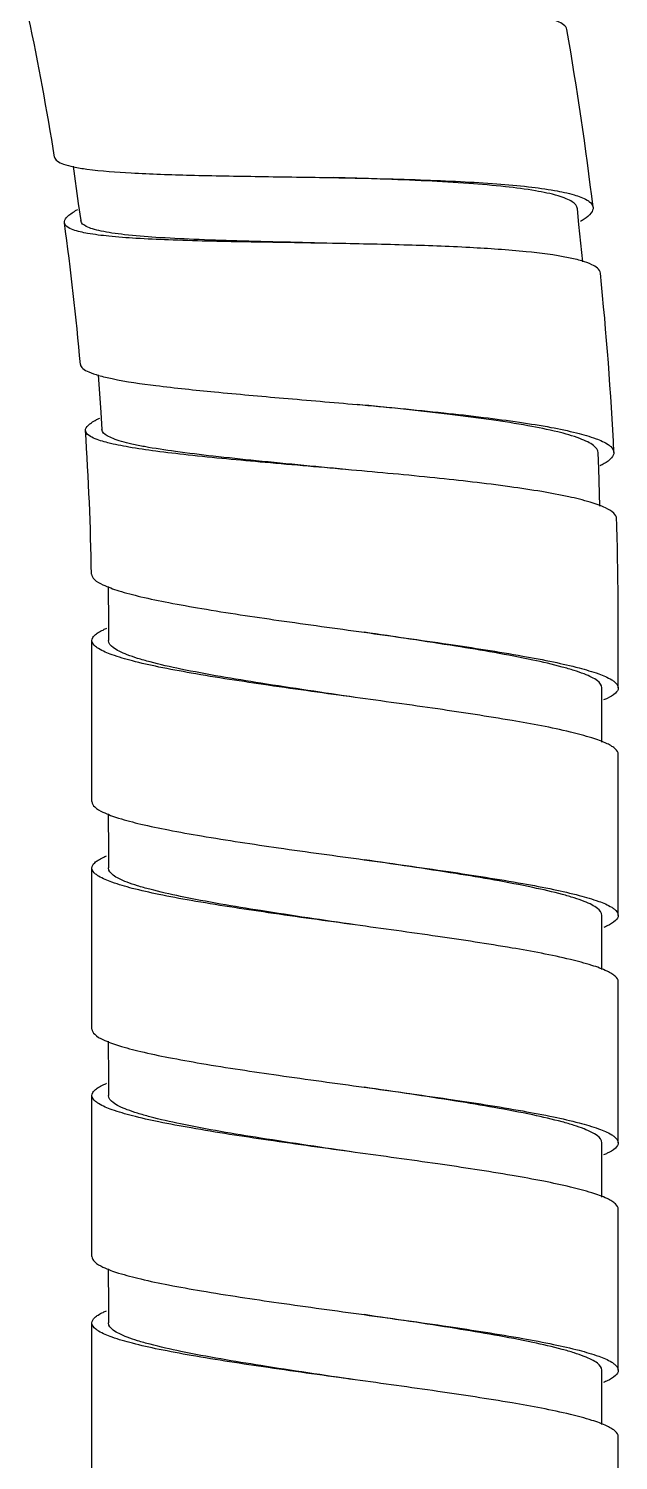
# Model space of a CAD drawing. Header units: millimetres. Extents: x 3766 to 4318, y 26587 to 26937.
# Drawn here: x 3993.87 to 4011.8, y 26806.16 to 26849.7 of the extents above; entities that cross this region are included whole.
import ezdxf

# ---------------------------------------------------------------- set-up
doc = ezdxf.new("R2010")
doc.units = ezdxf.units.MM

msp = doc.modelspace()

# ---------------------------------------------------------------- linework, layer by layer
for points in [[(3994.658, 26845.792), (3994.429, 26847.218), (3994.166, 26848.64), (3993.869, 26850.054)], [(4011.031, 26844.27), (4010.813, 26846.077), (4010.548, 26847.879), (4010.237, 26849.672)], [(3995.22, 26845.52), (3995.22, 26845.52), (3995.379, 26844.38), (3995.379, 26844.38)], [(3995.352, 26844.197), (3995.322, 26844.18), (3995.291, 26844.162), (3995.261, 26844.143)], [(3995.379, 26844.38), (3995.379, 26844.38), (3995.451, 26843.865), (3995.451, 26843.865)], [(4010.603, 26843.746), (4010.603, 26843.746), (4010.558, 26844.22), (4010.558, 26844.22)], [(3995.442, 26839.489), (3995.315, 26840.928), (3995.152, 26842.365), (3994.955, 26843.797)], [(4010.717, 26842.606), (4010.717, 26842.606), (4010.603, 26843.746), (4010.603, 26843.746)], [(4010.76, 26843.907), (4010.724, 26843.882), (4010.686, 26843.858), (4010.647, 26843.837)], [(4011.667, 26836.816), (4011.576, 26838.634), (4011.439, 26840.449), (4011.255, 26842.261)], [(3996.021, 26837.85), (3995.989, 26837.834), (3995.957, 26837.819), (3995.926, 26837.802)], [(3995.779, 26833.114), (3995.754, 26834.569), (3995.694, 26836.025), (3995.597, 26837.479)], [(4011.37, 26836.473), (4011.331, 26836.45), (4011.292, 26836.43), (4011.252, 26836.41)], [(3995.793, 26826.194), (3995.793, 26827.828), (3995.793, 26829.461), (3995.793, 26831.095)], [(3996.239, 26831.457), (3996.203, 26831.444), (3996.169, 26831.428), (3996.134, 26831.412)], [(4011.463, 26829.334), (4011.426, 26829.315), (4011.39, 26829.299), (4011.352, 26829.285)], [(4011.798, 26822.736), (4011.798, 26822.736), (4011.798, 26827.634), (4011.798, 26827.634)], [(3996.131, 26824.498), (3996.167, 26824.514), (3996.203, 26824.53), (3996.241, 26824.546)], [(3995.793, 26819.277), (3995.793, 26819.277), (3995.793, 26824.175), (3995.793, 26824.175)], [(4011.463, 26822.416), (4011.427, 26822.399), (4011.39, 26822.382), (4011.354, 26822.368)], [(4011.798, 26815.819), (4011.798, 26815.819), (4011.798, 26820.717), (4011.798, 26820.717)], [(3996.131, 26817.579), (3996.166, 26817.597), (3996.203, 26817.613), (3996.239, 26817.628)], [(3995.793, 26812.36), (3995.793, 26812.36), (3995.793, 26817.258), (3995.793, 26817.258)], [(4011.463, 26815.499), (4011.427, 26815.482), (4011.39, 26815.466), (4011.352, 26815.449)], [(4011.798, 26808.9), (4011.798, 26808.9), (4011.798, 26813.8), (4011.798, 26813.8)], [(3996.131, 26810.662), (3996.167, 26810.68), (3996.203, 26810.696), (3996.241, 26810.711)], [(3995.793, 26805.442), (3995.793, 26805.442), (3995.793, 26810.341), (3995.793, 26810.341)], [(4011.463, 26808.582), (4011.427, 26808.565), (4011.39, 26808.547), (4011.352, 26808.533)], [(4011.798, 26801.983), (4011.798, 26801.983), (4011.798, 26806.882), (4011.798, 26806.882)]]:
    msp.add_open_spline(points, degree=3)
for points, knots in [([(4010.237, 26849.672), (4010.215, 26849.793), (4010.08, 26849.866), (4009.956, 26849.915), (4009.956, 26849.915), (4009.849, 26849.959), (4009.75, 26849.985), (4009.645, 26850.007), (4009.645, 26850.007), (4009.51, 26850.037), (4009.368, 26850.06), (4009.228, 26850.078)], [0, 0, 0, 0, 0.333333, 0.333333, 0.333333, 0.333333, 0.666667, 0.666667, 0.666667, 0.666667, 1, 1, 1, 1]), ([(3994.658, 26845.792), (3994.666, 26845.746), (3994.7, 26845.709), (3994.736, 26845.679), (3994.736, 26845.679), (3994.793, 26845.632), (3994.86, 26845.604), (3994.927, 26845.582), (3994.927, 26845.582), (3995.026, 26845.547), (3995.128, 26845.521), (3995.231, 26845.499), (3995.231, 26845.499), (3995.367, 26845.469), (3995.505, 26845.448), (3995.643, 26845.43)], [0, 0, 0, 0, 0.25, 0.25, 0.25, 0.25, 0.5, 0.5, 0.5, 0.5, 0.75, 0.75, 0.75, 0.75, 1, 1, 1, 1]), ([(3995.643, 26845.43), (3996.088, 26845.37), (3996.538, 26845.338), (3996.987, 26845.314), (3996.987, 26845.314), (3997.584, 26845.282), (3998.182, 26845.262), (3998.78, 26845.247), (3998.78, 26845.247), (3999.481, 26845.228), (4000.184, 26845.218), (4000.885, 26845.206), (4000.885, 26845.206), (4001.637, 26845.195), (4002.388, 26845.184), (4003.14, 26845.171)], [0, 0, 0, 0, 0.25, 0.25, 0.25, 0.25, 0.5, 0.5, 0.5, 0.5, 0.75, 0.75, 0.75, 0.75, 1, 1, 1, 1]), ([(4010.558, 26844.22), (4010.55, 26844.308), (4010.475, 26844.38), (4010.398, 26844.432), (4010.398, 26844.432), (4010.341, 26844.473), (4010.281, 26844.502), (4010.218, 26844.527), (4010.218, 26844.527), (4010.138, 26844.561), (4010.055, 26844.589), (4009.969, 26844.616), (4009.969, 26844.616), (4009.744, 26844.684), (4009.514, 26844.729), (4009.284, 26844.768), (4009.284, 26844.768), (4008.98, 26844.82), (4008.674, 26844.861), (4008.367, 26844.894), (4008.367, 26844.894), (4007.997, 26844.935), (4007.625, 26844.966), (4007.252, 26844.993), (4007.252, 26844.993), (4006.828, 26845.024), (4006.402, 26845.048), (4005.977, 26845.069), (4005.977, 26845.069), (4005.032, 26845.116), (4004.086, 26845.145), (4003.14, 26845.171)], [0, 0, 0, 0, 0.125, 0.125, 0.125, 0.125, 0.25, 0.25, 0.25, 0.25, 0.375, 0.375, 0.375, 0.375, 0.5, 0.5, 0.5, 0.5, 0.625, 0.625, 0.625, 0.625, 0.75, 0.75, 0.75, 0.75, 0.875, 0.875, 0.875, 0.875, 1, 1, 1, 1]), ([(4003.14, 26845.171), (4004.021, 26845.155), (4004.902, 26845.135), (4005.783, 26845.104), (4005.783, 26845.104), (4006.189, 26845.089), (4006.596, 26845.073), (4007.001, 26845.052), (4007.001, 26845.052), (4007.371, 26845.033), (4007.739, 26845.01), (4008.107, 26844.982), (4008.107, 26844.982), (4008.428, 26844.957), (4008.749, 26844.929), (4009.069, 26844.893), (4009.069, 26844.893), (4009.333, 26844.862), (4009.598, 26844.827), (4009.859, 26844.78), (4009.859, 26844.78), (4010.061, 26844.745), (4010.262, 26844.703), (4010.46, 26844.645), (4010.46, 26844.645), (4010.595, 26844.606), (4010.73, 26844.559), (4010.851, 26844.486)], [0, 0, 0, 0, 0.142857, 0.142857, 0.142857, 0.142857, 0.285714, 0.285714, 0.285714, 0.285714, 0.428571, 0.428571, 0.428571, 0.428571, 0.571429, 0.571429, 0.571429, 0.571429, 0.714286, 0.714286, 0.714286, 0.714286, 0.857143, 0.857143, 0.857143, 0.857143, 1, 1, 1, 1]), ([(3994.955, 26843.797), (3994.947, 26843.854), (3994.983, 26843.912), (3995.022, 26843.959), (3995.022, 26843.959), (3995.053, 26843.994), (3995.086, 26844.022), (3995.121, 26844.048), (3995.121, 26844.048), (3995.165, 26844.082), (3995.213, 26844.114), (3995.261, 26844.143)], [0, 0, 0, 0, 0.333333, 0.333333, 0.333333, 0.333333, 0.666667, 0.666667, 0.666667, 0.666667, 1, 1, 1, 1]), ([(4011.031, 26844.27), (4011.039, 26844.209), (4011.01, 26844.147), (4010.974, 26844.097), (4010.974, 26844.097), (4010.916, 26844.016), (4010.839, 26843.96), (4010.76, 26843.907)], [0, 0, 0, 0, 0.5, 0.5, 0.5, 0.5, 1, 1, 1, 1]), ([(4010.851, 26844.486), (4010.876, 26844.471), (4010.901, 26844.455), (4010.924, 26844.435), (4010.924, 26844.435), (4010.976, 26844.392), (4011.023, 26844.335), (4011.031, 26844.27)], [0, 0, 0, 0, 0.5, 0.5, 0.5, 0.5, 1, 1, 1, 1]), ([(3995.219, 26843.585), (3995.152, 26843.611), (3995.086, 26843.636), (3995.03, 26843.684), (3995.03, 26843.684), (3994.994, 26843.714), (3994.962, 26843.753), (3994.955, 26843.797)], [0, 0, 0, 0, 0.5, 0.5, 0.5, 0.5, 1, 1, 1, 1]), ([(4003.104, 26843.171), (4002.137, 26843.196), (4001.17, 26843.219), (4000.204, 26843.247), (4000.204, 26843.247), (3999.765, 26843.26), (3999.327, 26843.275), (3998.89, 26843.292), (3998.89, 26843.292), (3998.504, 26843.309), (3998.121, 26843.329), (3997.737, 26843.354), (3997.737, 26843.354), (3997.419, 26843.374), (3997.102, 26843.4), (3996.787, 26843.436), (3996.787, 26843.436), (3996.657, 26843.45), (3996.527, 26843.466), (3996.399, 26843.486), (3996.399, 26843.486), (3996.289, 26843.503), (3996.181, 26843.521), (3996.072, 26843.545), (3996.072, 26843.545), (3995.984, 26843.564), (3995.896, 26843.585), (3995.811, 26843.611), (3995.811, 26843.611), (3995.747, 26843.631), (3995.686, 26843.654), (3995.62, 26843.687), (3995.62, 26843.687), (3995.544, 26843.727), (3995.462, 26843.783), (3995.451, 26843.865)], [0, 0, 0, 0, 0.111111, 0.111111, 0.111111, 0.111111, 0.222222, 0.222222, 0.222222, 0.222222, 0.333333, 0.333333, 0.333333, 0.333333, 0.444444, 0.444444, 0.444444, 0.444444, 0.555556, 0.555556, 0.555556, 0.555556, 0.666667, 0.666667, 0.666667, 0.666667, 0.777778, 0.777778, 0.777778, 0.777778, 0.888889, 0.888889, 0.888889, 0.888889, 1, 1, 1, 1]), ([(4003.104, 26843.171), (4002.227, 26843.187), (4001.349, 26843.199), (4000.471, 26843.215), (4000.471, 26843.215), (3999.687, 26843.228), (3998.903, 26843.246), (3998.121, 26843.275), (3998.121, 26843.275), (3997.791, 26843.287), (3997.461, 26843.303), (3997.132, 26843.323), (3997.132, 26843.323), (3996.856, 26843.339), (3996.581, 26843.361), (3996.305, 26843.389), (3996.305, 26843.389), (3996.09, 26843.41), (3995.876, 26843.437), (3995.661, 26843.474), (3995.661, 26843.474), (3995.512, 26843.501), (3995.362, 26843.533), (3995.219, 26843.585)], [0, 0, 0, 0, 0.166667, 0.166667, 0.166667, 0.166667, 0.333333, 0.333333, 0.333333, 0.333333, 0.5, 0.5, 0.5, 0.5, 0.666667, 0.666667, 0.666667, 0.666667, 0.833333, 0.833333, 0.833333, 0.833333, 1, 1, 1, 1]), ([(4010.285, 26842.735), (4009.861, 26842.822), (4009.43, 26842.874), (4008.999, 26842.917), (4008.999, 26842.917), (4008.43, 26842.973), (4007.859, 26843.012), (4007.289, 26843.042), (4007.289, 26843.042), (4006.618, 26843.078), (4005.947, 26843.103), (4005.276, 26843.121), (4005.276, 26843.121), (4004.552, 26843.143), (4003.828, 26843.157), (4003.104, 26843.171)], [0, 0, 0, 0, 0.25, 0.25, 0.25, 0.25, 0.5, 0.5, 0.5, 0.5, 0.75, 0.75, 0.75, 0.75, 1, 1, 1, 1]), ([(4011.255, 26842.261), (4011.243, 26842.383), (4011.114, 26842.464), (4010.995, 26842.522), (4010.995, 26842.522), (4010.891, 26842.573), (4010.794, 26842.606), (4010.694, 26842.636), (4010.694, 26842.636), (4010.562, 26842.674), (4010.423, 26842.708), (4010.285, 26842.735)], [0, 0, 0, 0, 0.333333, 0.333333, 0.333333, 0.333333, 0.666667, 0.666667, 0.666667, 0.666667, 1, 1, 1, 1]), ([(3995.442, 26839.489), (3995.446, 26839.443), (3995.477, 26839.403), (3995.512, 26839.371), (3995.512, 26839.371), (3995.566, 26839.319), (3995.631, 26839.288), (3995.698, 26839.26), (3995.698, 26839.26), (3995.794, 26839.219), (3995.896, 26839.185), (3995.997, 26839.156), (3995.997, 26839.156), (3996.132, 26839.117), (3996.269, 26839.086), (3996.407, 26839.057)], [0, 0, 0, 0, 0.25, 0.25, 0.25, 0.25, 0.5, 0.5, 0.5, 0.5, 0.75, 0.75, 0.75, 0.75, 1, 1, 1, 1]), ([(3995.984, 26839.178), (3995.984, 26839.178), (3996.063, 26838.032), (3996.063, 26838.032), (3996.063, 26838.032), (3996.063, 26838.032), (3996.098, 26837.513), (3996.098, 26837.513)], [0, 0, 0, 0, 0.5, 0.5, 0.5, 0.5, 1, 1, 1, 1]), ([(3996.407, 26839.057), (3996.847, 26838.966), (3997.292, 26838.903), (3997.739, 26838.848), (3997.739, 26838.848), (3998.333, 26838.773), (3998.927, 26838.712), (3999.523, 26838.654), (3999.523, 26838.654), (4000.22, 26838.587), (4000.918, 26838.526), (4001.616, 26838.465), (4001.616, 26838.465), (4002.363, 26838.401), (4003.111, 26838.338), (4003.859, 26838.271)], [0, 0, 0, 0, 0.25, 0.25, 0.25, 0.25, 0.5, 0.5, 0.5, 0.5, 0.75, 0.75, 0.75, 0.75, 1, 1, 1, 1]), ([(4011.189, 26836.801), (4011.188, 26836.889), (4011.118, 26836.966), (4011.046, 26837.023), (4011.046, 26837.023), (4010.99, 26837.069), (4010.931, 26837.101), (4010.871, 26837.131), (4010.871, 26837.131), (4010.793, 26837.17), (4010.711, 26837.205), (4010.629, 26837.236), (4010.629, 26837.236), (4010.409, 26837.32), (4010.184, 26837.382), (4009.957, 26837.438), (4009.957, 26837.438), (4009.657, 26837.51), (4009.355, 26837.572), (4009.051, 26837.626), (4009.051, 26837.626), (4008.683, 26837.693), (4008.314, 26837.751), (4007.943, 26837.804), (4007.943, 26837.804), (4007.523, 26837.865), (4007.102, 26837.919), (4006.679, 26837.97), (4006.679, 26837.97), (4005.74, 26838.083), (4004.799, 26838.179), (4003.859, 26838.271)], [0, 0, 0, 0, 0.125, 0.125, 0.125, 0.125, 0.25, 0.25, 0.25, 0.25, 0.375, 0.375, 0.375, 0.375, 0.5, 0.5, 0.5, 0.5, 0.625, 0.625, 0.625, 0.625, 0.75, 0.75, 0.75, 0.75, 0.875, 0.875, 0.875, 0.875, 1, 1, 1, 1]), ([(4003.859, 26838.271), (4004.735, 26838.194), (4005.613, 26838.112), (4006.489, 26838.018), (4006.489, 26838.018), (4006.893, 26837.976), (4007.297, 26837.93), (4007.7, 26837.881), (4007.7, 26837.881), (4008.066, 26837.835), (4008.432, 26837.787), (4008.797, 26837.732), (4008.797, 26837.732), (4009.115, 26837.685), (4009.434, 26837.635), (4009.75, 26837.576), (4009.75, 26837.576), (4010.012, 26837.527), (4010.273, 26837.473), (4010.531, 26837.408), (4010.531, 26837.408), (4010.73, 26837.359), (4010.927, 26837.303), (4011.121, 26837.232), (4011.121, 26837.232), (4011.253, 26837.182), (4011.386, 26837.126), (4011.501, 26837.046)], [0, 0, 0, 0, 0.142857, 0.142857, 0.142857, 0.142857, 0.285714, 0.285714, 0.285714, 0.285714, 0.428571, 0.428571, 0.428571, 0.428571, 0.571429, 0.571429, 0.571429, 0.571429, 0.714286, 0.714286, 0.714286, 0.714286, 0.857143, 0.857143, 0.857143, 0.857143, 1, 1, 1, 1]), ([(3995.597, 26837.479), (3995.593, 26837.537), (3995.632, 26837.592), (3995.675, 26837.635), (3995.675, 26837.635), (3995.707, 26837.667), (3995.743, 26837.692), (3995.779, 26837.716), (3995.779, 26837.716), (3995.826, 26837.748), (3995.876, 26837.776), (3995.926, 26837.802)], [0, 0, 0, 0, 0.333333, 0.333333, 0.333333, 0.333333, 0.666667, 0.666667, 0.666667, 0.666667, 1, 1, 1, 1]), ([(3995.843, 26837.251), (3995.779, 26837.28), (3995.716, 26837.311), (3995.663, 26837.362), (3995.663, 26837.362), (3995.629, 26837.394), (3995.6, 26837.434), (3995.597, 26837.479)], [0, 0, 0, 0, 0.5, 0.5, 0.5, 0.5, 1, 1, 1, 1]), ([(4003.681, 26836.279), (4002.806, 26836.357), (4001.931, 26836.432), (4001.056, 26836.509), (4001.056, 26836.509), (4000.276, 26836.578), (3999.495, 26836.65), (3998.715, 26836.735), (3998.715, 26836.735), (3998.387, 26836.772), (3998.059, 26836.809), (3997.733, 26836.852), (3997.733, 26836.852), (3997.458, 26836.889), (3997.184, 26836.928), (3996.912, 26836.976), (3996.912, 26836.976), (3996.7, 26837.014), (3996.487, 26837.055), (3996.277, 26837.107), (3996.277, 26837.107), (3996.13, 26837.145), (3995.983, 26837.188), (3995.843, 26837.251)], [0, 0, 0, 0, 0.166667, 0.166667, 0.166667, 0.166667, 0.333333, 0.333333, 0.333333, 0.333333, 0.5, 0.5, 0.5, 0.5, 0.666667, 0.666667, 0.666667, 0.666667, 0.833333, 0.833333, 0.833333, 0.833333, 1, 1, 1, 1]), ([(4003.681, 26836.279), (4002.718, 26836.373), (4001.754, 26836.463), (4000.79, 26836.56), (4000.79, 26836.56), (4000.353, 26836.604), (3999.917, 26836.65), (3999.482, 26836.699), (3999.482, 26836.699), (3999.1, 26836.742), (3998.717, 26836.788), (3998.336, 26836.841), (3998.336, 26836.841), (3998.02, 26836.884), (3997.706, 26836.931), (3997.393, 26836.99), (3997.393, 26836.99), (3997.264, 26837.014), (3997.136, 26837.039), (3997.009, 26837.069), (3997.009, 26837.069), (3996.902, 26837.093), (3996.795, 26837.118), (3996.689, 26837.149), (3996.689, 26837.149), (3996.603, 26837.174), (3996.518, 26837.202), (3996.436, 26837.234), (3996.436, 26837.234), (3996.375, 26837.259), (3996.314, 26837.285), (3996.253, 26837.323), (3996.253, 26837.323), (3996.179, 26837.368), (3996.103, 26837.431), (3996.098, 26837.513)], [0, 0, 0, 0, 0.111111, 0.111111, 0.111111, 0.111111, 0.222222, 0.222222, 0.222222, 0.222222, 0.333333, 0.333333, 0.333333, 0.333333, 0.444444, 0.444444, 0.444444, 0.444444, 0.555556, 0.555556, 0.555556, 0.555556, 0.666667, 0.666667, 0.666667, 0.666667, 0.777778, 0.777778, 0.777778, 0.777778, 0.888889, 0.888889, 0.888889, 0.888889, 1, 1, 1, 1]), ([(4011.235, 26835.178), (4011.235, 26835.178), (4011.202, 26836.325), (4011.202, 26836.325), (4011.202, 26836.325), (4011.202, 26836.325), (4011.189, 26836.801), (4011.189, 26836.801)], [0, 0, 0, 0, 0.5, 0.5, 0.5, 0.5, 1, 1, 1, 1]), ([(4011.667, 26836.816), (4011.669, 26836.756), (4011.637, 26836.695), (4011.596, 26836.647), (4011.596, 26836.647), (4011.533, 26836.571), (4011.453, 26836.521), (4011.37, 26836.473)], [0, 0, 0, 0, 0.5, 0.5, 0.5, 0.5, 1, 1, 1, 1]), ([(4011.501, 26837.046), (4011.525, 26837.028), (4011.549, 26837.01), (4011.57, 26836.99), (4011.57, 26836.99), (4011.62, 26836.943), (4011.664, 26836.883), (4011.667, 26836.816)], [0, 0, 0, 0, 0.5, 0.5, 0.5, 0.5, 1, 1, 1, 1]), ([(4011.411, 26835.126), (4011.261, 26835.197), (4011.105, 26835.252), (4010.946, 26835.3), (4010.946, 26835.3), (4010.73, 26835.364), (4010.512, 26835.418), (4010.293, 26835.464), (4010.293, 26835.464), (4010.021, 26835.525), (4009.747, 26835.575), (4009.473, 26835.621), (4009.473, 26835.621), (4009.15, 26835.676), (4008.828, 26835.724), (4008.504, 26835.768), (4008.504, 26835.768), (4007.745, 26835.874), (4006.984, 26835.959), (4006.223, 26836.038), (4006.223, 26836.038), (4005.376, 26836.125), (4004.529, 26836.204), (4003.681, 26836.279)], [0, 0, 0, 0, 0.166667, 0.166667, 0.166667, 0.166667, 0.333333, 0.333333, 0.333333, 0.333333, 0.5, 0.5, 0.5, 0.5, 0.666667, 0.666667, 0.666667, 0.666667, 0.833333, 0.833333, 0.833333, 0.833333, 1, 1, 1, 1]), ([(4011.748, 26834.795), (4011.746, 26834.858), (4011.707, 26834.917), (4011.66, 26834.963), (4011.66, 26834.963), (4011.588, 26835.036), (4011.501, 26835.082), (4011.411, 26835.126)], [0, 0, 0, 0, 0.5, 0.5, 0.5, 0.5, 1, 1, 1, 1]), ([(4011.798, 26829.653), (4011.798, 26830.51), (4011.801, 26831.368), (4011.795, 26832.224), (4011.795, 26832.224), (4011.79, 26833.082), (4011.774, 26833.939), (4011.748, 26834.795)], [0, 0, 0, 0, 0.5, 0.5, 0.5, 0.5, 1, 1, 1, 1]), ([(3995.779, 26833.114), (3995.781, 26833.052), (3995.822, 26832.997), (3995.867, 26832.953), (3995.867, 26832.953), (3995.944, 26832.88), (3996.033, 26832.834), (3996.126, 26832.791)], [0, 0, 0, 0, 0.5, 0.5, 0.5, 0.5, 1, 1, 1, 1]), ([(3996.126, 26832.791), (3996.281, 26832.716), (3996.443, 26832.66), (3996.607, 26832.609), (3996.607, 26832.609), (3996.831, 26832.54), (3997.056, 26832.481), (3997.282, 26832.427), (3997.282, 26832.427), (3997.564, 26832.361), (3997.846, 26832.302), (3998.131, 26832.247), (3998.131, 26832.247), (3998.463, 26832.183), (3998.797, 26832.124), (3999.131, 26832.068), (3999.131, 26832.068), (3999.911, 26831.935), (4000.693, 26831.819), (4001.476, 26831.706), (4001.476, 26831.706), (4002.34, 26831.582), (4003.205, 26831.464), (4004.069, 26831.345)], [0, 0, 0, 0, 0.166667, 0.166667, 0.166667, 0.166667, 0.333333, 0.333333, 0.333333, 0.333333, 0.5, 0.5, 0.5, 0.5, 0.666667, 0.666667, 0.666667, 0.666667, 0.833333, 0.833333, 0.833333, 0.833333, 1, 1, 1, 1]), ([(3996.29, 26832.74), (3996.29, 26832.74), (3996.293, 26831.615), (3996.293, 26831.615), (3996.293, 26831.615), (3996.293, 26831.615), (3996.293, 26831.094), (3996.293, 26831.094)], [0, 0, 0, 0, 0.5, 0.5, 0.5, 0.5, 1, 1, 1, 1]), ([(3995.793, 26831.095), (3995.793, 26831.155), (3995.833, 26831.211), (3995.878, 26831.254), (3995.878, 26831.254), (3995.912, 26831.286), (3995.948, 26831.31), (3995.985, 26831.334), (3995.985, 26831.334), (3996.033, 26831.362), (3996.083, 26831.389), (3996.134, 26831.412)], [0, 0, 0, 0, 0.333333, 0.333333, 0.333333, 0.333333, 0.666667, 0.666667, 0.666667, 0.666667, 1, 1, 1, 1]), ([(3995.995, 26830.847), (3995.964, 26830.866), (3995.934, 26830.885), (3995.906, 26830.909), (3995.906, 26830.909), (3995.849, 26830.957), (3995.793, 26831.023), (3995.793, 26831.095)], [0, 0, 0, 0, 0.5, 0.5, 0.5, 0.5, 1, 1, 1, 1]), ([(4003.796, 26829.364), (4002.838, 26829.504), (4001.881, 26829.645), (4000.926, 26829.796), (4000.926, 26829.796), (4000.113, 26829.924), (3999.299, 26830.061), (3998.492, 26830.227), (3998.492, 26830.227), (3998.181, 26830.292), (3997.868, 26830.362), (3997.559, 26830.443), (3997.559, 26830.443), (3997.431, 26830.477), (3997.306, 26830.513), (3997.18, 26830.552), (3997.18, 26830.552), (3997.074, 26830.584), (3996.97, 26830.62), (3996.866, 26830.66), (3996.866, 26830.66), (3996.781, 26830.693), (3996.697, 26830.73), (3996.618, 26830.77), (3996.618, 26830.77), (3996.557, 26830.801), (3996.498, 26830.833), (3996.439, 26830.878), (3996.439, 26830.878), (3996.365, 26830.933), (3996.293, 26831.008), (3996.293, 26831.094)], [0, 0, 0, 0, 0.125, 0.125, 0.125, 0.125, 0.25, 0.25, 0.25, 0.25, 0.375, 0.375, 0.375, 0.375, 0.5, 0.5, 0.5, 0.5, 0.625, 0.625, 0.625, 0.625, 0.75, 0.75, 0.75, 0.75, 0.875, 0.875, 0.875, 0.875, 1, 1, 1, 1]), ([(4011.302, 26829.655), (4011.302, 26829.738), (4011.235, 26829.812), (4011.165, 26829.867), (4011.165, 26829.867), (4011.11, 26829.909), (4011.054, 26829.942), (4010.995, 26829.971), (4010.995, 26829.971), (4010.919, 26830.01), (4010.839, 26830.046), (4010.757, 26830.077), (4010.757, 26830.077), (4010.658, 26830.117), (4010.558, 26830.15), (4010.456, 26830.182), (4010.456, 26830.182), (4010.337, 26830.221), (4010.215, 26830.256), (4010.095, 26830.288), (4010.095, 26830.288), (4009.799, 26830.368), (4009.501, 26830.437), (4009.201, 26830.499), (4009.201, 26830.499), (4008.425, 26830.664), (4007.641, 26830.796), (4006.857, 26830.922), (4006.857, 26830.922), (4005.928, 26831.071), (4004.999, 26831.209), (4004.069, 26831.345)], [0, 0, 0, 0, 0.125, 0.125, 0.125, 0.125, 0.25, 0.25, 0.25, 0.25, 0.375, 0.375, 0.375, 0.375, 0.5, 0.5, 0.5, 0.5, 0.625, 0.625, 0.625, 0.625, 0.75, 0.75, 0.75, 0.75, 0.875, 0.875, 0.875, 0.875, 1, 1, 1, 1]), ([(4004.069, 26831.345), (4004.924, 26831.227), (4005.777, 26831.108), (4006.632, 26830.984), (4006.632, 26830.984), (4007.387, 26830.873), (4008.141, 26830.756), (4008.892, 26830.623), (4008.892, 26830.623), (4009.205, 26830.566), (4009.519, 26830.508), (4009.831, 26830.442), (4009.831, 26830.442), (4010.092, 26830.387), (4010.352, 26830.328), (4010.608, 26830.261), (4010.608, 26830.261), (4010.808, 26830.208), (4011.007, 26830.15), (4011.202, 26830.081), (4011.202, 26830.081), (4011.339, 26830.031), (4011.474, 26829.976), (4011.597, 26829.9)], [0, 0, 0, 0, 0.166667, 0.166667, 0.166667, 0.166667, 0.333333, 0.333333, 0.333333, 0.333333, 0.5, 0.5, 0.5, 0.5, 0.666667, 0.666667, 0.666667, 0.666667, 0.833333, 0.833333, 0.833333, 0.833333, 1, 1, 1, 1]), ([(4003.796, 26829.364), (4002.914, 26829.484), (4002.034, 26829.606), (4001.154, 26829.734), (4001.154, 26829.734), (4000.371, 26829.848), (3999.588, 26829.967), (3998.808, 26830.103), (3998.808, 26830.103), (3998.482, 26830.161), (3998.155, 26830.221), (3997.83, 26830.288), (3997.83, 26830.288), (3997.56, 26830.344), (3997.29, 26830.404), (3997.022, 26830.474), (3997.022, 26830.474), (3996.813, 26830.528), (3996.607, 26830.588), (3996.404, 26830.66), (3996.404, 26830.66), (3996.262, 26830.711), (3996.122, 26830.767), (3995.995, 26830.847)], [0, 0, 0, 0, 0.166667, 0.166667, 0.166667, 0.166667, 0.333333, 0.333333, 0.333333, 0.333333, 0.5, 0.5, 0.5, 0.5, 0.666667, 0.666667, 0.666667, 0.666667, 0.833333, 0.833333, 0.833333, 0.833333, 1, 1, 1, 1]), ([(4011.597, 26829.9), (4011.628, 26829.881), (4011.656, 26829.861), (4011.684, 26829.839), (4011.684, 26829.839), (4011.742, 26829.79), (4011.798, 26829.725), (4011.798, 26829.653)], [0, 0, 0, 0, 0.5, 0.5, 0.5, 0.5, 1, 1, 1, 1]), ([(4011.459, 26827.956), (4011.31, 26828.027), (4011.153, 26828.082), (4010.995, 26828.131), (4010.995, 26828.131), (4010.781, 26828.198), (4010.564, 26828.256), (4010.346, 26828.308), (4010.346, 26828.308), (4009.76, 26828.448), (4009.166, 26828.558), (4008.571, 26828.66), (4008.571, 26828.66), (4007.819, 26828.787), (4007.066, 26828.902), (4006.311, 26829.012), (4006.311, 26829.012), (4005.474, 26829.133), (4004.635, 26829.249), (4003.796, 26829.364)], [0, 0, 0, 0, 0.2, 0.2, 0.2, 0.2, 0.4, 0.4, 0.4, 0.4, 0.6, 0.6, 0.6, 0.6, 0.8, 0.8, 0.8, 0.8, 1, 1, 1, 1]), ([(4011.297, 26828.004), (4011.297, 26828.004), (4011.3, 26829.179), (4011.3, 26829.179), (4011.3, 26829.179), (4011.3, 26829.179), (4011.302, 26829.655), (4011.302, 26829.655)], [0, 0, 0, 0, 0.5, 0.5, 0.5, 0.5, 1, 1, 1, 1]), ([(4011.798, 26829.653), (4011.798, 26829.592), (4011.758, 26829.538), (4011.714, 26829.493), (4011.714, 26829.493), (4011.64, 26829.42), (4011.552, 26829.377), (4011.463, 26829.334)], [0, 0, 0, 0, 0.5, 0.5, 0.5, 0.5, 1, 1, 1, 1]), ([(4011.798, 26827.634), (4011.798, 26827.695), (4011.758, 26827.751), (4011.712, 26827.794), (4011.712, 26827.794), (4011.679, 26827.826), (4011.644, 26827.852), (4011.607, 26827.875), (4011.607, 26827.875), (4011.56, 26827.905), (4011.509, 26827.932), (4011.459, 26827.956)], [0, 0, 0, 0, 0.333333, 0.333333, 0.333333, 0.333333, 0.666667, 0.666667, 0.666667, 0.666667, 1, 1, 1, 1]), ([(3995.793, 26826.194), (3995.793, 26826.134), (3995.831, 26826.079), (3995.877, 26826.035), (3995.877, 26826.035), (3995.95, 26825.961), (3996.037, 26825.919), (3996.127, 26825.876)], [0, 0, 0, 0, 0.5, 0.5, 0.5, 0.5, 1, 1, 1, 1]), ([(3996.127, 26825.876), (3996.28, 26825.801), (3996.441, 26825.745), (3996.605, 26825.694), (3996.605, 26825.694), (3996.827, 26825.626), (3997.05, 26825.567), (3997.276, 26825.513), (3997.276, 26825.513), (3997.557, 26825.446), (3997.84, 26825.387), (3998.123, 26825.333), (3998.123, 26825.333), (3998.456, 26825.267), (3998.789, 26825.208), (3999.124, 26825.152), (3999.124, 26825.152), (3999.904, 26825.019), (4000.688, 26824.902), (4001.471, 26824.789), (4001.471, 26824.789), (4002.336, 26824.665), (4003.202, 26824.547), (4004.067, 26824.428)], [0, 0, 0, 0, 0.166667, 0.166667, 0.166667, 0.166667, 0.333333, 0.333333, 0.333333, 0.333333, 0.5, 0.5, 0.5, 0.5, 0.666667, 0.666667, 0.666667, 0.666667, 0.833333, 0.833333, 0.833333, 0.833333, 1, 1, 1, 1]), ([(3996.289, 26825.825), (3996.289, 26825.825), (3996.293, 26824.697), (3996.293, 26824.697), (3996.293, 26824.697), (3996.293, 26824.697), (3996.293, 26824.177), (3996.293, 26824.177)], [0, 0, 0, 0, 0.5, 0.5, 0.5, 0.5, 1, 1, 1, 1]), ([(3995.793, 26824.175), (3995.793, 26824.237), (3995.833, 26824.293), (3995.878, 26824.336), (3995.878, 26824.336), (3995.91, 26824.368), (3995.946, 26824.393), (3995.984, 26824.416), (3995.984, 26824.416), (3996.031, 26824.447), (3996.08, 26824.474), (3996.131, 26824.498)], [0, 0, 0, 0, 0.333333, 0.333333, 0.333333, 0.333333, 0.666667, 0.666667, 0.666667, 0.666667, 1, 1, 1, 1]), ([(3995.995, 26823.928), (3995.964, 26823.946), (3995.934, 26823.967), (3995.906, 26823.991), (3995.906, 26823.991), (3995.849, 26824.037), (3995.793, 26824.103), (3995.793, 26824.175)], [0, 0, 0, 0, 0.5, 0.5, 0.5, 0.5, 1, 1, 1, 1]), ([(4003.795, 26822.447), (4002.837, 26822.587), (4001.88, 26822.728), (4000.923, 26822.879), (4000.923, 26822.879), (4000.109, 26823.007), (3999.295, 26823.144), (3998.487, 26823.311), (3998.487, 26823.311), (3998.175, 26823.377), (3997.864, 26823.446), (3997.555, 26823.528), (3997.555, 26823.528), (3997.427, 26823.561), (3997.302, 26823.597), (3997.176, 26823.636), (3997.176, 26823.636), (3997.07, 26823.668), (3996.966, 26823.704), (3996.862, 26823.744), (3996.862, 26823.744), (3996.777, 26823.777), (3996.694, 26823.813), (3996.614, 26823.853), (3996.614, 26823.853), (3996.554, 26823.882), (3996.495, 26823.916), (3996.436, 26823.96), (3996.436, 26823.96), (3996.364, 26824.016), (3996.293, 26824.09), (3996.293, 26824.177)], [0, 0, 0, 0, 0.125, 0.125, 0.125, 0.125, 0.25, 0.25, 0.25, 0.25, 0.375, 0.375, 0.375, 0.375, 0.5, 0.5, 0.5, 0.5, 0.625, 0.625, 0.625, 0.625, 0.75, 0.75, 0.75, 0.75, 0.875, 0.875, 0.875, 0.875, 1, 1, 1, 1]), ([(4011.302, 26822.736), (4011.302, 26822.82), (4011.235, 26822.892), (4011.165, 26822.947), (4011.165, 26822.947), (4011.11, 26822.991), (4011.054, 26823.023), (4010.996, 26823.053), (4010.996, 26823.053), (4010.92, 26823.092), (4010.841, 26823.128), (4010.761, 26823.158), (4010.761, 26823.158), (4010.662, 26823.199), (4010.562, 26823.232), (4010.46, 26823.264), (4010.46, 26823.264), (4010.341, 26823.303), (4010.219, 26823.338), (4010.099, 26823.37), (4010.099, 26823.37), (4009.803, 26823.45), (4009.503, 26823.518), (4009.204, 26823.581), (4009.204, 26823.581), (4008.426, 26823.746), (4007.644, 26823.88), (4006.858, 26824.004), (4006.858, 26824.004), (4005.93, 26824.152), (4004.999, 26824.29), (4004.067, 26824.428)], [0, 0, 0, 0, 0.125, 0.125, 0.125, 0.125, 0.25, 0.25, 0.25, 0.25, 0.375, 0.375, 0.375, 0.375, 0.5, 0.5, 0.5, 0.5, 0.625, 0.625, 0.625, 0.625, 0.75, 0.75, 0.75, 0.75, 0.875, 0.875, 0.875, 0.875, 1, 1, 1, 1]), ([(4004.067, 26824.428), (4004.922, 26824.31), (4005.777, 26824.191), (4006.632, 26824.066), (4006.632, 26824.066), (4007.387, 26823.956), (4008.141, 26823.839), (4008.893, 26823.704), (4008.893, 26823.704), (4009.208, 26823.648), (4009.521, 26823.589), (4009.832, 26823.524), (4009.832, 26823.524), (4010.093, 26823.469), (4010.353, 26823.411), (4010.61, 26823.343), (4010.61, 26823.343), (4010.81, 26823.291), (4011.009, 26823.233), (4011.204, 26823.162), (4011.204, 26823.162), (4011.34, 26823.113), (4011.475, 26823.058), (4011.599, 26822.982)], [0, 0, 0, 0, 0.166667, 0.166667, 0.166667, 0.166667, 0.333333, 0.333333, 0.333333, 0.333333, 0.5, 0.5, 0.5, 0.5, 0.666667, 0.666667, 0.666667, 0.666667, 0.833333, 0.833333, 0.833333, 0.833333, 1, 1, 1, 1]), ([(4003.795, 26822.447), (4002.914, 26822.567), (4002.033, 26822.689), (4001.152, 26822.817), (4001.152, 26822.817), (4000.37, 26822.931), (3999.587, 26823.05), (3998.807, 26823.187), (3998.807, 26823.187), (3998.48, 26823.244), (3998.154, 26823.306), (3997.829, 26823.372), (3997.829, 26823.372), (3997.559, 26823.429), (3997.288, 26823.489), (3997.021, 26823.557), (3997.021, 26823.557), (3996.812, 26823.612), (3996.606, 26823.671), (3996.403, 26823.743), (3996.403, 26823.743), (3996.261, 26823.793), (3996.122, 26823.849), (3995.995, 26823.928)], [0, 0, 0, 0, 0.166667, 0.166667, 0.166667, 0.166667, 0.333333, 0.333333, 0.333333, 0.333333, 0.5, 0.5, 0.5, 0.5, 0.666667, 0.666667, 0.666667, 0.666667, 0.833333, 0.833333, 0.833333, 0.833333, 1, 1, 1, 1]), ([(4011.599, 26822.982), (4011.629, 26822.963), (4011.657, 26822.943), (4011.685, 26822.92), (4011.685, 26822.92), (4011.742, 26822.872), (4011.798, 26822.808), (4011.798, 26822.736)], [0, 0, 0, 0, 0.5, 0.5, 0.5, 0.5, 1, 1, 1, 1]), ([(4011.459, 26821.038), (4011.31, 26821.109), (4011.153, 26821.165), (4010.995, 26821.214), (4010.995, 26821.214), (4010.781, 26821.281), (4010.564, 26821.338), (4010.348, 26821.39), (4010.348, 26821.39), (4009.76, 26821.532), (4009.166, 26821.641), (4008.571, 26821.742), (4008.571, 26821.742), (4007.819, 26821.87), (4007.066, 26821.985), (4006.311, 26822.095), (4006.311, 26822.095), (4005.472, 26822.215), (4004.633, 26822.33), (4003.795, 26822.447)], [0, 0, 0, 0, 0.2, 0.2, 0.2, 0.2, 0.4, 0.4, 0.4, 0.4, 0.6, 0.6, 0.6, 0.6, 0.8, 0.8, 0.8, 0.8, 1, 1, 1, 1]), ([(4011.297, 26821.087), (4011.297, 26821.087), (4011.3, 26822.261), (4011.3, 26822.261), (4011.3, 26822.261), (4011.3, 26822.261), (4011.302, 26822.736), (4011.302, 26822.736)], [0, 0, 0, 0, 0.5, 0.5, 0.5, 0.5, 1, 1, 1, 1]), ([(4011.798, 26822.736), (4011.798, 26822.675), (4011.758, 26822.621), (4011.714, 26822.576), (4011.714, 26822.576), (4011.64, 26822.503), (4011.553, 26822.46), (4011.463, 26822.416)], [0, 0, 0, 0, 0.5, 0.5, 0.5, 0.5, 1, 1, 1, 1]), ([(4011.798, 26820.717), (4011.798, 26820.777), (4011.758, 26820.833), (4011.712, 26820.877), (4011.712, 26820.877), (4011.679, 26820.909), (4011.644, 26820.935), (4011.607, 26820.958), (4011.607, 26820.958), (4011.56, 26820.987), (4011.51, 26821.014), (4011.459, 26821.038)], [0, 0, 0, 0, 0.333333, 0.333333, 0.333333, 0.333333, 0.666667, 0.666667, 0.666667, 0.666667, 1, 1, 1, 1]), ([(3995.793, 26819.277), (3995.793, 26819.217), (3995.831, 26819.162), (3995.877, 26819.118), (3995.877, 26819.118), (3995.95, 26819.044), (3996.037, 26819), (3996.127, 26818.957)], [0, 0, 0, 0, 0.5, 0.5, 0.5, 0.5, 1, 1, 1, 1]), ([(3996.127, 26818.957), (3996.28, 26818.884), (3996.441, 26818.828), (3996.605, 26818.777), (3996.605, 26818.777), (3996.825, 26818.707), (3997.05, 26818.65), (3997.276, 26818.596), (3997.276, 26818.596), (3997.557, 26818.529), (3997.84, 26818.47), (3998.123, 26818.416), (3998.123, 26818.416), (3998.455, 26818.35), (3998.789, 26818.291), (3999.123, 26818.234), (3999.123, 26818.234), (3999.904, 26818.101), (4000.687, 26817.985), (4001.471, 26817.872), (4001.471, 26817.872), (4002.336, 26817.748), (4003.202, 26817.629), (4004.067, 26817.51)], [0, 0, 0, 0, 0.166667, 0.166667, 0.166667, 0.166667, 0.333333, 0.333333, 0.333333, 0.333333, 0.5, 0.5, 0.5, 0.5, 0.666667, 0.666667, 0.666667, 0.666667, 0.833333, 0.833333, 0.833333, 0.833333, 1, 1, 1, 1]), ([(3996.29, 26818.908), (3996.29, 26818.908), (3996.293, 26817.779), (3996.293, 26817.779), (3996.293, 26817.779), (3996.293, 26817.779), (3996.293, 26817.258), (3996.293, 26817.258)], [0, 0, 0, 0, 0.5, 0.5, 0.5, 0.5, 1, 1, 1, 1]), ([(3995.793, 26817.258), (3995.793, 26817.318), (3995.833, 26817.375), (3995.878, 26817.419), (3995.878, 26817.419), (3995.91, 26817.451), (3995.946, 26817.476), (3995.984, 26817.499), (3995.984, 26817.499), (3996.031, 26817.529), (3996.08, 26817.555), (3996.131, 26817.579)], [0, 0, 0, 0, 0.333333, 0.333333, 0.333333, 0.333333, 0.666667, 0.666667, 0.666667, 0.666667, 1, 1, 1, 1]), ([(3995.995, 26817.011), (3995.964, 26817.03), (3995.934, 26817.048), (3995.906, 26817.072), (3995.906, 26817.072), (3995.849, 26817.12), (3995.793, 26817.186), (3995.793, 26817.258)], [0, 0, 0, 0, 0.5, 0.5, 0.5, 0.5, 1, 1, 1, 1]), ([(4003.795, 26815.528), (4002.838, 26815.669), (4001.88, 26815.811), (4000.923, 26815.962), (4000.923, 26815.962), (4000.11, 26816.09), (3999.297, 26816.225), (3998.49, 26816.394), (3998.49, 26816.394), (3998.178, 26816.458), (3997.866, 26816.528), (3997.557, 26816.609), (3997.557, 26816.609), (3997.431, 26816.643), (3997.304, 26816.679), (3997.18, 26816.718), (3997.18, 26816.718), (3997.074, 26816.751), (3996.969, 26816.786), (3996.864, 26816.826), (3996.864, 26816.826), (3996.78, 26816.858), (3996.696, 26816.894), (3996.615, 26816.935), (3996.615, 26816.935), (3996.554, 26816.964), (3996.495, 26816.997), (3996.436, 26817.042), (3996.436, 26817.042), (3996.364, 26817.098), (3996.293, 26817.171), (3996.293, 26817.258)], [0, 0, 0, 0, 0.125, 0.125, 0.125, 0.125, 0.25, 0.25, 0.25, 0.25, 0.375, 0.375, 0.375, 0.375, 0.5, 0.5, 0.5, 0.5, 0.625, 0.625, 0.625, 0.625, 0.75, 0.75, 0.75, 0.75, 0.875, 0.875, 0.875, 0.875, 1, 1, 1, 1]), ([(4011.302, 26815.821), (4011.303, 26815.906), (4011.233, 26815.978), (4011.164, 26816.033), (4011.164, 26816.033), (4011.108, 26816.076), (4011.051, 26816.108), (4010.992, 26816.137), (4010.992, 26816.137), (4010.916, 26816.176), (4010.836, 26816.211), (4010.756, 26816.243), (4010.756, 26816.243), (4010.657, 26816.283), (4010.556, 26816.316), (4010.455, 26816.349), (4010.455, 26816.349), (4010.336, 26816.387), (4010.214, 26816.422), (4010.093, 26816.454), (4010.093, 26816.454), (4009.796, 26816.534), (4009.497, 26816.603), (4009.197, 26816.666), (4009.197, 26816.666), (4008.421, 26816.829), (4007.638, 26816.963), (4006.856, 26817.088), (4006.856, 26817.088), (4005.927, 26817.237), (4004.997, 26817.373), (4004.067, 26817.51)], [0, 0, 0, 0, 0.125, 0.125, 0.125, 0.125, 0.25, 0.25, 0.25, 0.25, 0.375, 0.375, 0.375, 0.375, 0.5, 0.5, 0.5, 0.5, 0.625, 0.625, 0.625, 0.625, 0.75, 0.75, 0.75, 0.75, 0.875, 0.875, 0.875, 0.875, 1, 1, 1, 1]), ([(4004.067, 26817.51), (4004.922, 26817.392), (4005.776, 26817.274), (4006.631, 26817.149), (4006.631, 26817.149), (4007.385, 26817.038), (4008.14, 26816.922), (4008.891, 26816.787), (4008.891, 26816.787), (4009.205, 26816.731), (4009.518, 26816.672), (4009.83, 26816.607), (4009.83, 26816.607), (4010.091, 26816.553), (4010.35, 26816.494), (4010.607, 26816.426), (4010.607, 26816.426), (4010.808, 26816.374), (4011.006, 26816.316), (4011.201, 26816.245), (4011.201, 26816.245), (4011.339, 26816.197), (4011.474, 26816.141), (4011.597, 26816.065)], [0, 0, 0, 0, 0.166667, 0.166667, 0.166667, 0.166667, 0.333333, 0.333333, 0.333333, 0.333333, 0.5, 0.5, 0.5, 0.5, 0.666667, 0.666667, 0.666667, 0.666667, 0.833333, 0.833333, 0.833333, 0.833333, 1, 1, 1, 1]), ([(4003.795, 26815.528), (4002.914, 26815.65), (4002.034, 26815.772), (4001.154, 26815.899), (4001.154, 26815.899), (4000.37, 26816.013), (3999.588, 26816.132), (3998.808, 26816.27), (3998.808, 26816.27), (3998.482, 26816.327), (3998.155, 26816.387), (3997.832, 26816.454), (3997.832, 26816.454), (3997.56, 26816.51), (3997.29, 26816.571), (3997.022, 26816.64), (3997.022, 26816.64), (3996.813, 26816.694), (3996.607, 26816.753), (3996.404, 26816.825), (3996.404, 26816.825), (3996.262, 26816.876), (3996.122, 26816.932), (3995.995, 26817.011)], [0, 0, 0, 0, 0.166667, 0.166667, 0.166667, 0.166667, 0.333333, 0.333333, 0.333333, 0.333333, 0.5, 0.5, 0.5, 0.5, 0.666667, 0.666667, 0.666667, 0.666667, 0.833333, 0.833333, 0.833333, 0.833333, 1, 1, 1, 1]), ([(4011.297, 26814.169), (4011.297, 26814.169), (4011.3, 26815.345), (4011.3, 26815.345), (4011.3, 26815.345), (4011.3, 26815.345), (4011.302, 26815.821), (4011.302, 26815.821)], [0, 0, 0, 0, 0.5, 0.5, 0.5, 0.5, 1, 1, 1, 1]), ([(4011.597, 26816.065), (4011.628, 26816.046), (4011.656, 26816.027), (4011.684, 26816.003), (4011.684, 26816.003), (4011.742, 26815.955), (4011.798, 26815.891), (4011.798, 26815.819)], [0, 0, 0, 0, 0.5, 0.5, 0.5, 0.5, 1, 1, 1, 1]), ([(4011.459, 26814.121), (4011.31, 26814.192), (4011.153, 26814.247), (4010.995, 26814.296), (4010.995, 26814.296), (4010.781, 26814.363), (4010.564, 26814.421), (4010.346, 26814.473), (4010.346, 26814.473), (4010.077, 26814.537), (4009.804, 26814.595), (4009.531, 26814.649), (4009.531, 26814.649), (4009.212, 26814.712), (4008.892, 26814.77), (4008.571, 26814.825), (4008.571, 26814.825), (4007.819, 26814.954), (4007.064, 26815.068), (4006.31, 26815.177), (4006.31, 26815.177), (4005.472, 26815.298), (4004.633, 26815.413), (4003.795, 26815.528)], [0, 0, 0, 0, 0.166667, 0.166667, 0.166667, 0.166667, 0.333333, 0.333333, 0.333333, 0.333333, 0.5, 0.5, 0.5, 0.5, 0.666667, 0.666667, 0.666667, 0.666667, 0.833333, 0.833333, 0.833333, 0.833333, 1, 1, 1, 1]), ([(4011.798, 26815.819), (4011.798, 26815.759), (4011.758, 26815.704), (4011.714, 26815.658), (4011.714, 26815.658), (4011.64, 26815.586), (4011.553, 26815.542), (4011.463, 26815.499)], [0, 0, 0, 0, 0.5, 0.5, 0.5, 0.5, 1, 1, 1, 1]), ([(4011.798, 26813.8), (4011.798, 26813.86), (4011.758, 26813.916), (4011.712, 26813.96), (4011.712, 26813.96), (4011.679, 26813.992), (4011.644, 26814.017), (4011.607, 26814.041), (4011.607, 26814.041), (4011.56, 26814.07), (4011.51, 26814.097), (4011.459, 26814.121)], [0, 0, 0, 0, 0.333333, 0.333333, 0.333333, 0.333333, 0.666667, 0.666667, 0.666667, 0.666667, 1, 1, 1, 1]), ([(3995.793, 26812.36), (3995.793, 26812.3), (3995.831, 26812.244), (3995.877, 26812.2), (3995.877, 26812.2), (3995.95, 26812.126), (3996.039, 26812.083), (3996.127, 26812.04)], [0, 0, 0, 0, 0.5, 0.5, 0.5, 0.5, 1, 1, 1, 1]), ([(3996.127, 26812.04), (3996.281, 26811.966), (3996.443, 26811.909), (3996.606, 26811.859), (3996.606, 26811.859), (3996.828, 26811.79), (3997.052, 26811.731), (3997.278, 26811.678), (3997.278, 26811.678), (3997.559, 26811.611), (3997.841, 26811.552), (3998.125, 26811.497), (3998.125, 26811.497), (3998.458, 26811.433), (3998.791, 26811.373), (3999.125, 26811.317), (3999.125, 26811.317), (3999.905, 26811.184), (4000.688, 26811.066), (4001.472, 26810.954), (4001.472, 26810.954), (4002.336, 26810.831), (4003.202, 26810.712), (4004.067, 26810.593)], [0, 0, 0, 0, 0.166667, 0.166667, 0.166667, 0.166667, 0.333333, 0.333333, 0.333333, 0.333333, 0.5, 0.5, 0.5, 0.5, 0.666667, 0.666667, 0.666667, 0.666667, 0.833333, 0.833333, 0.833333, 0.833333, 1, 1, 1, 1]), ([(3996.29, 26811.991), (3996.29, 26811.991), (3996.293, 26810.86), (3996.293, 26810.86), (3996.293, 26810.86), (3996.293, 26810.86), (3996.293, 26810.34), (3996.293, 26810.34)], [0, 0, 0, 0, 0.5, 0.5, 0.5, 0.5, 1, 1, 1, 1]), ([(3995.793, 26810.341), (3995.793, 26810.402), (3995.833, 26810.458), (3995.877, 26810.502), (3995.877, 26810.502), (3995.91, 26810.533), (3995.946, 26810.558), (3995.983, 26810.582), (3995.983, 26810.582), (3996.031, 26810.612), (3996.08, 26810.638), (3996.131, 26810.662)], [0, 0, 0, 0, 0.333333, 0.333333, 0.333333, 0.333333, 0.666667, 0.666667, 0.666667, 0.666667, 1, 1, 1, 1]), ([(3995.996, 26810.092), (3995.965, 26810.111), (3995.936, 26810.13), (3995.908, 26810.154), (3995.908, 26810.154), (3995.849, 26810.202), (3995.793, 26810.268), (3995.793, 26810.341)], [0, 0, 0, 0, 0.5, 0.5, 0.5, 0.5, 1, 1, 1, 1]), ([(4003.795, 26808.611), (4002.838, 26808.752), (4001.881, 26808.892), (4000.926, 26809.044), (4000.926, 26809.044), (4000.113, 26809.172), (3999.301, 26809.308), (3998.494, 26809.476), (3998.494, 26809.476), (3998.181, 26809.54), (3997.869, 26809.61), (3997.56, 26809.691), (3997.56, 26809.691), (3997.433, 26809.725), (3997.307, 26809.761), (3997.181, 26809.799), (3997.181, 26809.799), (3997.076, 26809.833), (3996.971, 26809.868), (3996.867, 26809.908), (3996.867, 26809.908), (3996.783, 26809.94), (3996.698, 26809.976), (3996.618, 26810.015), (3996.618, 26810.015), (3996.557, 26810.046), (3996.498, 26810.079), (3996.439, 26810.123), (3996.439, 26810.123), (3996.365, 26810.179), (3996.293, 26810.253), (3996.293, 26810.34)], [0, 0, 0, 0, 0.125, 0.125, 0.125, 0.125, 0.25, 0.25, 0.25, 0.25, 0.375, 0.375, 0.375, 0.375, 0.5, 0.5, 0.5, 0.5, 0.625, 0.625, 0.625, 0.625, 0.75, 0.75, 0.75, 0.75, 0.875, 0.875, 0.875, 0.875, 1, 1, 1, 1]), ([(4011.302, 26808.902), (4011.303, 26808.986), (4011.235, 26809.06), (4011.166, 26809.113), (4011.166, 26809.113), (4011.11, 26809.157), (4011.054, 26809.189), (4010.995, 26809.219), (4010.995, 26809.219), (4010.919, 26809.258), (4010.839, 26809.292), (4010.758, 26809.325), (4010.758, 26809.325), (4010.658, 26809.365), (4010.558, 26809.398), (4010.457, 26809.43), (4010.457, 26809.43), (4010.337, 26809.469), (4010.216, 26809.504), (4010.095, 26809.536), (4010.095, 26809.536), (4009.799, 26809.616), (4009.501, 26809.684), (4009.201, 26809.747), (4009.201, 26809.747), (4008.425, 26809.912), (4007.642, 26810.044), (4006.858, 26810.17), (4006.858, 26810.17), (4005.928, 26810.319), (4004.999, 26810.456), (4004.067, 26810.593)], [0, 0, 0, 0, 0.125, 0.125, 0.125, 0.125, 0.25, 0.25, 0.25, 0.25, 0.375, 0.375, 0.375, 0.375, 0.5, 0.5, 0.5, 0.5, 0.625, 0.625, 0.625, 0.625, 0.75, 0.75, 0.75, 0.75, 0.875, 0.875, 0.875, 0.875, 1, 1, 1, 1]), ([(4004.067, 26810.593), (4004.922, 26810.475), (4005.777, 26810.357), (4006.631, 26810.232), (4006.631, 26810.232), (4007.387, 26810.121), (4008.141, 26810.004), (4008.892, 26809.87), (4008.892, 26809.87), (4009.206, 26809.814), (4009.519, 26809.755), (4009.831, 26809.69), (4009.831, 26809.69), (4010.092, 26809.635), (4010.352, 26809.576), (4010.608, 26809.509), (4010.608, 26809.509), (4010.809, 26809.456), (4011.007, 26809.398), (4011.202, 26809.329), (4011.202, 26809.329), (4011.34, 26809.279), (4011.475, 26809.224), (4011.599, 26809.148)], [0, 0, 0, 0, 0.166667, 0.166667, 0.166667, 0.166667, 0.333333, 0.333333, 0.333333, 0.333333, 0.5, 0.5, 0.5, 0.5, 0.666667, 0.666667, 0.666667, 0.666667, 0.833333, 0.833333, 0.833333, 0.833333, 1, 1, 1, 1]), ([(4003.795, 26808.611), (4002.914, 26808.733), (4002.034, 26808.854), (4001.155, 26808.982), (4001.155, 26808.982), (4000.372, 26809.096), (3999.59, 26809.215), (3998.81, 26809.351), (3998.81, 26809.351), (3998.483, 26809.409), (3998.158, 26809.47), (3997.833, 26809.537), (3997.833, 26809.537), (3997.561, 26809.592), (3997.291, 26809.652), (3997.023, 26809.722), (3997.023, 26809.722), (3996.816, 26809.775), (3996.609, 26809.836), (3996.405, 26809.907), (3996.405, 26809.907), (3996.264, 26809.957), (3996.123, 26810.014), (3995.996, 26810.092)], [0, 0, 0, 0, 0.166667, 0.166667, 0.166667, 0.166667, 0.333333, 0.333333, 0.333333, 0.333333, 0.5, 0.5, 0.5, 0.5, 0.666667, 0.666667, 0.666667, 0.666667, 0.833333, 0.833333, 0.833333, 0.833333, 1, 1, 1, 1]), ([(4011.297, 26807.252), (4011.297, 26807.252), (4011.3, 26808.427), (4011.3, 26808.427), (4011.3, 26808.427), (4011.3, 26808.427), (4011.302, 26808.902), (4011.302, 26808.902)], [0, 0, 0, 0, 0.5, 0.5, 0.5, 0.5, 1, 1, 1, 1]), ([(4011.798, 26808.9), (4011.798, 26808.84), (4011.758, 26808.785), (4011.714, 26808.741), (4011.714, 26808.741), (4011.64, 26808.669), (4011.552, 26808.625), (4011.463, 26808.582)], [0, 0, 0, 0, 0.5, 0.5, 0.5, 0.5, 1, 1, 1, 1]), ([(4011.599, 26809.148), (4011.628, 26809.129), (4011.657, 26809.109), (4011.685, 26809.085), (4011.685, 26809.085), (4011.742, 26809.038), (4011.798, 26808.973), (4011.798, 26808.9)], [0, 0, 0, 0, 0.5, 0.5, 0.5, 0.5, 1, 1, 1, 1]), ([(4011.459, 26807.204), (4011.31, 26807.275), (4011.153, 26807.33), (4010.995, 26807.379), (4010.995, 26807.379), (4010.781, 26807.446), (4010.564, 26807.502), (4010.348, 26807.556), (4010.348, 26807.556), (4009.76, 26807.696), (4009.166, 26807.806), (4008.571, 26807.908), (4008.571, 26807.908), (4007.819, 26808.035), (4007.066, 26808.15), (4006.311, 26808.26), (4006.311, 26808.26), (4005.472, 26808.381), (4004.633, 26808.496), (4003.795, 26808.611)], [0, 0, 0, 0, 0.2, 0.2, 0.2, 0.2, 0.4, 0.4, 0.4, 0.4, 0.6, 0.6, 0.6, 0.6, 0.8, 0.8, 0.8, 0.8, 1, 1, 1, 1]), ([(4011.798, 26806.882), (4011.798, 26806.943), (4011.758, 26806.999), (4011.712, 26807.042), (4011.712, 26807.042), (4011.679, 26807.074), (4011.644, 26807.1), (4011.607, 26807.122), (4011.607, 26807.122), (4011.56, 26807.153), (4011.51, 26807.179), (4011.459, 26807.204)], [0, 0, 0, 0, 0.333333, 0.333333, 0.333333, 0.333333, 0.666667, 0.666667, 0.666667, 0.666667, 1, 1, 1, 1])]:
    msp.add_open_spline(points, degree=3, knots=knots)

doc.saveas('drawing.dxf')
